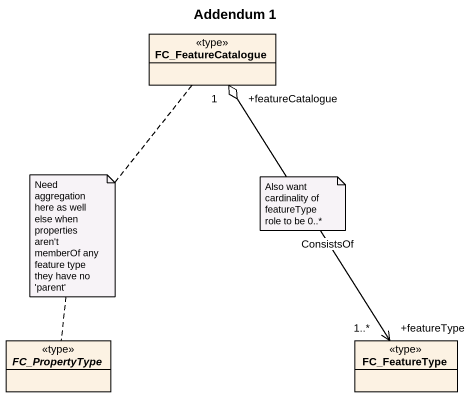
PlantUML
@startuml
title Addendum 1
hide circle
hide empty members
class FC_FeatureCatalogue <<type>>
abstract class FC_PropertyType <<type>>
class FC_FeatureType <<type>>
FC_FeatureType "+featureType\n1..*" <-up-o "+featureCatalogue\n1" FC_FeatureCatalogue : ConsistsOf
note as N1
  Need aggregation here as well else when properties aren't memberOf any feature type they have no 'parent'
end note
N1 .. FC_PropertyType
N1 .. FC_FeatureCatalogue
note as N2
  Also want cardinality of featureType role to be 0..*
end note
@enduml
